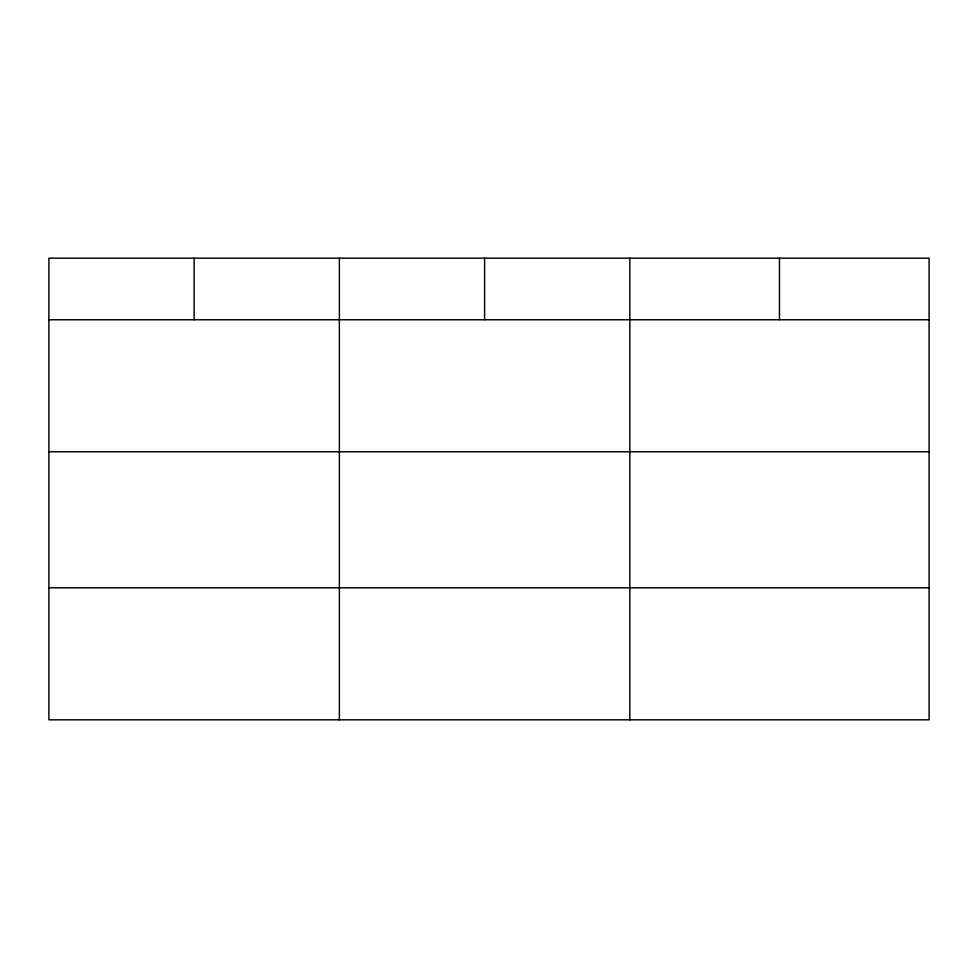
<?xml version="1.0" encoding="UTF-8"?>
<svg xmlns="http://www.w3.org/2000/svg" width="978" height="978" viewBox="0 0 978 978"><rect width="100%" height="100%" fill="white"/><g stroke="black" fill="none" stroke-linecap="round" stroke-linejoin="round"><path stroke-width="1.47" d="M929.1 451.775L929.1 258.18L48.9 258.18L48.9 719.82L929.1 719.82L929.1 451.775L48.9 451.775M48.9 319.757L929.1 319.757M48.9 587.802L929.1 587.802M779.466 258.18L779.466 319.757M629.832 258.18L629.832 719.82M484.599 258.18L484.599 319.757M339.366 258.18L339.366 719.82M194.133 258.18L194.133 319.757"/></g></svg>
